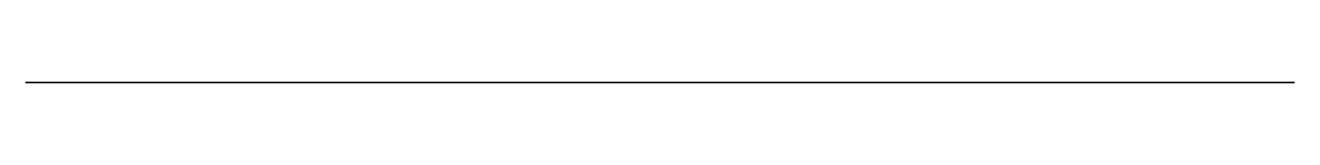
# Model space of a CAD drawing. Header units: millimetres. Extents: x 134.7 to 150.2, y 0 to 0.
import ezdxf

# ---------------------------------------------------------------- set-up
doc = ezdxf.new("R2010")
doc.units = ezdxf.units.MM
doc.layers.get('0').update_dxf_attribs({"color": 194, "true_color": 0x551cb1})

msp = doc.modelspace()

# ---------------------------------------------------------------- linework, layer by layer
at = {"color": 121, "true_color": 0xa6e5e5}
msp.add_polyline3d([(146.769, 0, 82.267), (150.233, 0, 78.628), (150.233, 0, -4.5), (134.686, 0, -4.5), (134.686, 0, 22.446), (136.108, 0, 23.924), (136.108, 0, 100.82), (134.686, 0, 102.227), (134.686, 0, 131.839), (136.971, 0, 131.839), (137.012, 0, 131.838), (137.052, 0, 131.835), (137.092, 0, 131.829), (137.131, 0, 131.821), (137.169, 0, 131.811), (137.207, 0, 131.799), (137.244, 0, 131.785), (137.28, 0, 131.769), (137.315, 0, 131.751), (137.349, 0, 131.732), (137.383, 0, 131.71), (137.415, 0, 131.687), (137.446, 0, 131.662), (137.476, 0, 131.635), (137.505, 0, 131.607), (137.532, 0, 131.578), (137.559, 0, 131.547), (137.583, 0, 131.514), (137.607, 0, 131.481), (137.629, 0, 131.446), (137.65, 0, 131.409), (137.669, 0, 131.372), (137.686, 0, 131.334), (137.702, 0, 131.294), (137.717, 0, 131.253), (137.729, 0, 131.212), (137.74, 0, 131.17), (137.749, 0, 131.127), (137.756, 0, 131.083), (137.761, 0, 131.038), (137.764, 0, 130.993), (137.765, 0, 130.947), (137.765, 0, 129.178), (138.022, 0, 129.176), (138.279, 0, 129.162), (138.534, 0, 129.135), (138.788, 0, 129.095), (139.039, 0, 129.043), (139.288, 0, 128.979), (139.534, 0, 128.903), (139.775, 0, 128.814), (140.013, 0, 128.713), (140.245, 0, 128.601), (140.472, 0, 128.477), (140.693, 0, 128.342), (140.906, 0, 128.196), (141.113, 0, 128.04), (141.311, 0, 127.875), (141.501, 0, 127.7), (141.677, 0, 127.521), (141.842, 0, 127.332), (141.998, 0, 127.136), (142.145, 0, 126.932), (142.282, 0, 126.721), (142.411, 0, 126.503), (142.531, 0, 126.28), (142.643, 0, 126.051), (142.845, 0, 125.579), (143.02, 0, 125.092), (143.17, 0, 124.594), (143.298, 0, 124.09), (143.381, 0, 123.699), (143.451, 0, 123.305), (143.505, 0, 122.909), (143.546, 0, 122.511), (143.572, 0, 122.112), (143.583, 0, 121.712), (143.581, 0, 121.312), (143.563, 0, 120.913), (143.52, 0, 120.402), (143.453, 0, 119.894), (143.362, 0, 119.389), (143.248, 0, 118.888), (143.128, 0, 118.448), (142.989, 0, 118.013), (142.833, 0, 117.585), (142.659, 0, 117.164), (142.468, 0, 116.751), (142.26, 0, 116.345), (142.036, 0, 115.948), (141.795, 0, 115.56), (142.269, 0, 114.96), (142.305, 0, 114.915), (142.479, 0, 114.692), (142.56, 0, 114.578), (142.633, 0, 114.462), (142.666, 0, 114.403), (142.696, 0, 114.343), (142.723, 0, 114.283), (142.746, 0, 114.222), (142.765, 0, 114.16), (142.773, 0, 114.129), (142.78, 0, 114.097), (142.785, 0, 114.066), (142.79, 0, 114.034), (142.793, 0, 114.002), (142.795, 0, 113.969), (142.795, 0, 113.961), (142.795, 0, 113.928), (142.794, 0, 113.896), (142.792, 0, 113.864), (142.789, 0, 113.831), (142.778, 0, 113.767), (142.764, 0, 113.704), (142.746, 0, 113.641), (142.724, 0, 113.578), (142.699, 0, 113.516), (142.671, 0, 113.454), (142.609, 0, 113.331), (142.541, 0, 113.208), (142.398, 0, 112.965), (142.366, 0, 112.911), (142.107, 0, 112.428), (141.873, 0, 111.933), (141.663, 0, 111.428), (141.477, 0, 110.912), (141.317, 0, 110.388), (141.183, 0, 109.857), (141.075, 0, 109.318), (140.993, 0, 108.773), (140.927, 0, 108.067), (140.907, 0, 107.361), (140.93, 0, 106.656), (140.998, 0, 105.955), (141.11, 0, 105.259), (141.265, 0, 104.571), (141.464, 0, 103.893), (141.706, 0, 103.227), (141.989, 0, 102.578), (142.312, 0, 101.949), (142.674, 0, 101.344), (143.072, 0, 100.762), (143.506, 0, 100.207), (143.975, 0, 99.68), (144.476, 0, 99.183), (145.01, 0, 98.717), (145.01, 0, 95.291), (145.382, 0, 94.844), (145.731, 0, 94.38), (146.056, 0, 93.901), (146.358, 0, 93.407), (146.635, 0, 92.898), (146.887, 0, 92.377), (147.114, 0, 91.843), (147.315, 0, 91.298), (147.49, 0, 90.743), (147.637, 0, 90.182), (147.756, 0, 89.615), (147.847, 0, 89.043), (147.911, 0, 88.468), (147.946, 0, 87.889), (147.954, 0, 87.309), (147.933, 0, 86.729), (147.883, 0, 86.15), (147.806, 0, 85.575), (147.701, 0, 85.005), (147.569, 0, 84.441), (147.409, 0, 83.884), (147.223, 0, 83.336), (147.009, 0, 82.796)], close=True, dxfattribs=at)

doc.saveas('drawing.dxf')
